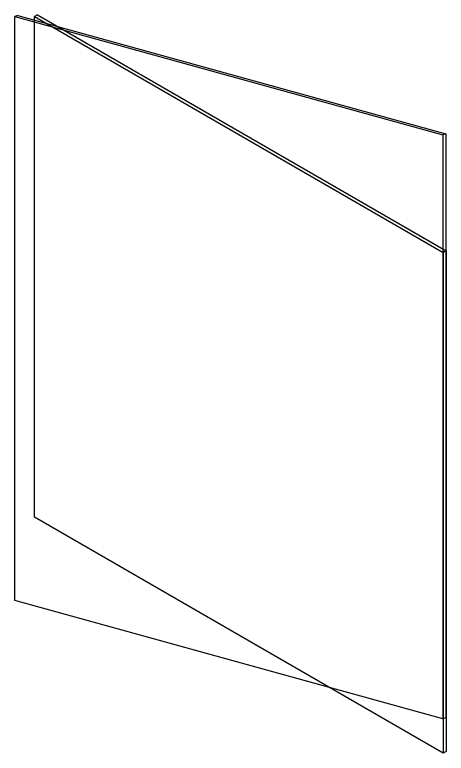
# Model space of a CAD drawing. Extents: x 108 to 1142, y 123 to 804.
# Drawn here: x 895.4 to 1141.7, y 382.7 to 804.3 of the extents above; entities that cross this region are included whole.
import ezdxf

# ---------------------------------------------------------------- set-up
doc = ezdxf.new("R2010")
doc.units = 0
doc.layers.add('View', color=7, linetype='CONTINUOUS')
doc.layers.add('View019', color=7, linetype='CONTINUOUS')

msp = doc.modelspace()

# ---------------------------------------------------------------- linework, layer by layer
at = {"layer": 'View'}
for p, q in [((908.342, 804.264), (906.574, 803.243)), ((906.574, 803.243), (1139.92, 668.521)), ((906.574, 517.469), (906.574, 803.243)), ((908.342, 804.264), (1141.69, 669.542)), ((1141.69, 669.542), (1139.92, 668.521)), ((1139.92, 668.521), (1139.92, 382.748)), ((1141.69, 669.542), (1141.69, 383.768)), ((1139.92, 382.748), (906.574, 517.469)), ((1141.69, 383.768), (1139.92, 382.748))]:
    msp.add_line(p, q, dxfattribs=at)
at = {"layer": 'View019'}
for p, q in [((897.036, 803.89), (895.355, 803.325)), ((895.355, 803.325), (1139.69, 735.662)), ((895.355, 470.008), (895.355, 803.325)), ((897.036, 803.89), (1141.37, 736.226)), ((1141.37, 736.226), (1139.69, 735.662)), ((1139.69, 735.662), (1139.69, 402.344)), ((1141.37, 736.226), (1141.37, 402.909)), ((1139.69, 402.344), (895.355, 470.008)), ((1141.37, 402.909), (1139.69, 402.344))]:
    msp.add_line(p, q, dxfattribs=at)

doc.saveas('drawing.dxf')
